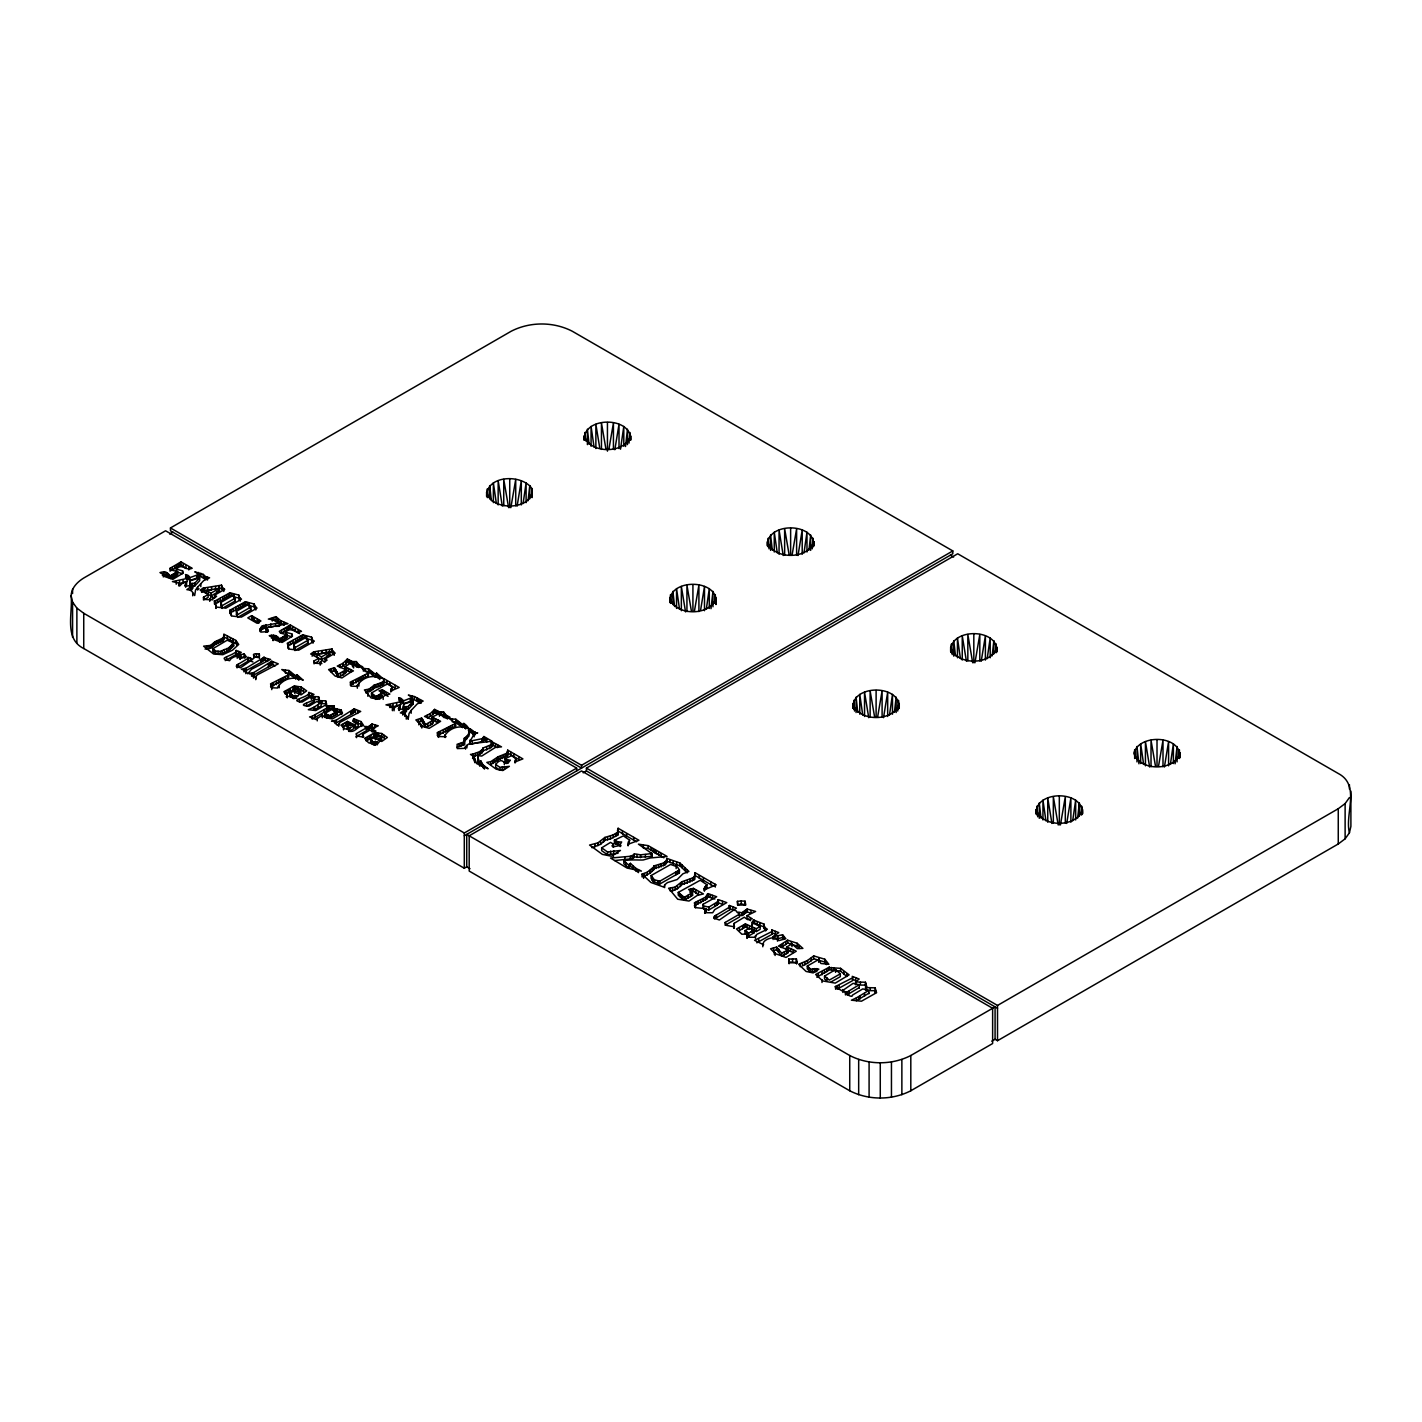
<?xml version="1.0" encoding="UTF-8"?>
<svg xmlns="http://www.w3.org/2000/svg" width="1422" height="1422" viewBox="0 0 1422 1422"><rect width="100%" height="100%" fill="white"/><g stroke="black" fill="none" stroke-linecap="round" stroke-linejoin="round"><path stroke-width="1.5" d="M584.3 435.861L584.389 440.109L584.3 435.861C589.721 454.169 625.147 454.169 630.586 435.861L630.497 440.162C632.221 416.059 582.576 416.095 584.3 440.269M715.941 604.492C720.634 578.523 668.144 577.385 669.78 602.448M767.489 541.64L767.596 545.87L767.489 541.64C772.91 559.948 808.354 559.948 813.775 541.64L813.686 545.941C815.41 521.821 765.765 521.874 767.489 546.048M899.166 708.103C900.89 684 851.263 684.035 852.969 708.209L852.969 703.801C858.39 722.109 893.834 722.109 899.255 703.801L899.255 708.209L899.255 703.801M950.678 647.401L950.785 651.632L950.678 647.401C956.099 665.709 991.543 665.709 996.964 647.401L996.875 651.703C998.599 627.582 948.954 627.635 950.678 651.809M1036.176 809.58L1036.265 813.811L1036.176 809.58C1041.597 827.888 1077.023 827.888 1082.462 809.58L1082.373 813.882C1084.097 789.761 1034.452 789.814 1036.176 813.988M1180.153 753.162L1180.064 757.464C1181.327 734.854 1139.093 733.592 1133.867 753.162C1139.289 771.471 1174.732 771.471 1180.153 753.162L1180.153 757.571M455.698 723.371L437.443 732.561L437.443 735.387L455.698 726.18L455.698 723.371L448.712 718.181L452.32 718.999L452.32 721.825L455.84 722.056L462.683 727.513L463.821 723.407C469.811 727.14 471.98 733.788 464.301 738.231L464.496 741.769L457.084 744.328L457.244 748.576L464.105 748.381L468.478 744.044L492.083 741.235L483.871 736.507L483.551 740.347L482.182 741.502L472.246 743.902L470.131 743.919L470.149 742.675M474.006 734.587L470.149 731.761L470.149 728.935C469.207 727.762 474.966 733.805 477.685 732.917L474.166 734.072L470.131 741.111L482.182 738.693L483.871 736.507M259.266 654.067C261.435 662.421 245.188 652.04 259.266 654.067L259.391 658.297M259.248 657.497L253.667 656.982M745.057 901.192L745.803 904.979L738.018 905.085L737.396 901.335L741.235 900.979L745.057 901.192L745.039 904.854L741.235 903.788L737.538 904.961L737.396 901.335M796.373 962.587L788.73 961.876L788.73 959.068L796.409 958.926L796.569 963.689L796.409 958.926M715.906 604.403L716.066 598.04C710.645 616.348 675.201 616.348 669.78 598.04L669.869 602.341L669.78 598.04M400.186 700.726L403.493 703.694L411.953 700.868L412.451 697.349L408.345 695.074L414.477 696.584L423.134 701.099L417.179 703.961L411.154 710.449L409.092 713.382L408.221 718.821L404.755 713.577L400.382 712.937L406.496 708.529L406.496 711.338L402.71 714.999L402.71 712.173M457.084 747.137L464.496 744.595L464.301 738.231M464.301 741.058L468.567 736.418L469.349 731.264M318.706 703.446L318.599 696.744L311.365 696.513L314.013 694.398L308.947 692.443L309.232 693.492C305.481 698.113 288.204 700.406 302.086 702.095L309.569 697.544C326.313 699.322 290.088 705.259 309.089 706.147L316.626 701.615L321.141 702.664L321.123 705.916L313.622 710.218L313.622 707.392L321.141 702.664M306.548 703.339L306.548 706.165L314.066 701.402M855.546 984.753L855.546 981.927L859.19 979.029L852.258 976.363L852.631 977.803L835.016 986.761L842.144 990.885L853.093 983.349L859.261 984.753L846.979 992.094L846.979 994.902L859.261 987.579M846.979 992.094C840.722 990.85 852.969 999.311 852.436 995.116L862.745 988.912L868.949 990.334L856.328 997.942L856.328 1000.75L868.949 993.16M531.472 497.362L532.095 488.812C522.318 473.65 485.826 474.824 486.68 496.58L486.591 492.279C491.265 511.653 534.032 510.551 532.095 488.812L532.095 497.629M629.022 443.095L629.786 432.412L629.786 439.025M714.662 603.124L715.284 594.592L715.284 603.39M812.211 548.856L812.975 538.174L812.975 546.99M897.709 711.036L898.473 700.353L898.473 709.169M995.56 652.485L996.182 643.935L996.182 652.751M1081.058 814.664L1081.662 806.114L1081.662 814.93M1178.749 758.246L1179.371 749.714L1179.371 758.513M695.358 905.014L695.838 907.663L706.29 908.729L704.583 912.711L712.689 912.746L714.715 909.636L726.749 902.615L718.341 899.628L718.341 903.503L717.008 905.174L708.849 909.956L703.499 908.747L703.108 904.268L716.67 896.749L707.996 893.62L707.036 898.74L694.398 905.636L695.358 907.84L694.398 902.81L705.596 897.122L707.534 893.834M224.107 635.687L223.272 637.856L214.989 641.695L210.669 645.375L203.613 646.175L213.549 653.996L222.827 654.707L232.426 650.245L238.718 644.45L235.821 640.415L223.823 634.088L223.272 640.682L214.989 644.522L210.669 648.183L205.052 649.072M223.983 639.704L223.823 636.896L235.821 643.242L236.941 645.161L236.941 642.353M528.06 500.757L529.784 485.595L529.784 498.82M625.52 446.508L627.475 429.195L627.475 444.606M711 608.687L712.973 591.356L712.973 606.785M808.958 550.118L810.664 534.956L810.664 550.385M894.438 712.28L896.162 697.135L896.162 712.546M992.147 655.88L993.871 640.718L993.871 653.942M1077.645 818.059L1079.351 802.897L1079.351 816.121M1175.087 763.81L1177.061 746.479L1177.061 761.908M190.121 580.798L189.677 586.415L194.761 586.024L199.667 580.691L199.667 577.865L190.121 580.798L190.121 583.607M413.198 701.153L408.31 706.503L405.714 706.716L405.714 709.525L408.31 709.311L413.198 703.979L413.198 701.153L403.67 704.086L403.226 709.702L403.67 706.894M504.97 758.868L507.974 760.166L507.974 762.992L504.97 761.694L504.97 758.868L511.547 755.669L516.097 758.797L515.493 761.783L522.887 758.886L507.69 750.123L507.601 755.74L498.038 759.615L490.732 764.485L490.732 761.659L498.038 756.806L507.601 752.913L507.69 750.123M614.411 840.26L618.517 842.02L618.517 844.846L614.411 843.068L614.411 840.26L623.387 835.869L629.626 840.135L628.417 844.135L638.922 840.278L618.126 828.262L618.001 834.91L610.429 838.962L604.919 840.224L600.582 844.348L591.908 847.708M266.234 628.72L266.429 632.168L266.234 628.72L268.26 627.386L287.991 623.725L280.685 620.685L276.01 616.65L268.349 619.085L272.811 619.708L279.476 623.458L279.476 626.267L275.584 626.355L275.584 623.529L279.476 623.458M266.181 631.901L266.874 630.87M523.1 503.53L526.104 482.822L526.104 502.659M620.507 449.192L623.796 426.422L623.796 446.259M706.29 609.309L709.294 588.601L709.294 608.42M803.999 552.891L806.985 532.183L806.985 552.02M889.479 715.07L892.483 694.363L892.483 714.2M987.188 658.653L990.192 637.945L990.192 657.782M1072.686 820.832L1075.672 800.124L1075.672 819.961M1170.377 764.432L1173.381 743.724L1173.381 763.543M653.658 866.993L653.818 865.962L663.487 863.012L666.331 860.737L666.865 858.373L679.912 863.012L688.941 871.473L682.933 873.783L677.21 879.507L667.451 882.6L664.661 884.84L664.11 887.204L650.903 882.475L642.033 874.103L647.259 872.201L653.658 866.993L653.658 869.802L649.943 873.268L643.153 876.805L643.153 873.979M653.658 869.802L653.818 865.962M517.11 506.143L521.305 480.707L521.305 504.934M614.819 449.743L619.014 424.289L619.014 448.534M700.655 609.789L704.494 586.468L704.494 610.713M798.009 555.504L802.204 530.068L802.204 554.296M883.506 717.683L887.683 692.23L887.683 716.475M981.216 661.266L985.393 635.83L985.393 660.075M1066.696 823.445L1070.89 798.009L1070.89 822.236M1164.405 767.027L1168.582 741.591L1168.582 765.836M510.853 507.654L515.724 479.374L515.724 505.805M608.936 449.068L613.433 422.956L613.433 449.405M694.416 611.229L698.913 585.135L698.913 611.584M792.125 554.829L796.622 528.735L796.622 555.167M877.623 717.008L882.102 690.896L882.102 717.346M974.941 662.776L979.811 634.496L979.811 660.928M1060.439 824.938L1065.309 796.658L1065.309 823.107M1158.503 766.351L1163 740.258L1163 766.707M189.677 586.415L189.944 585.046M482.716 749.074L479.801 751.58L472.957 754.122L472.957 756.948L482.005 752.825L482.911 748.061L491.39 744.577L491.425 741.52L501.522 746.87L495.318 747.474L481.738 756.042L478.148 755.704L478.023 761.996L479.854 765.871L480.778 761.019L479.854 765.871M482.716 751.9L482.911 748.061M204.875 576.194L206.119 576.763L206.119 579.572L203.204 574.364L194.796 571.786L198.831 574.417L189.961 577.581L189.961 580.407L198.422 577.581L197.907 576.017M412.451 697.349L403.493 700.868L403.493 703.694M412.38 700.531L411.456 699.304M470.007 868.7L466.736 866.833L464.301 868.238L83.738 648.521C63.67 638.549 73.037 613.078 71.1 595.64C71.562 587.766 77.392 581.953 83.738 578.025L165.574 530.779L576.657 768.111L576.657 770.937M991.809 1041.171L995.08 1039.304L997.515 1040.708L1338.262 843.975L1345.123 838.82L1349.425 832.812C1344.608 813.633 1360.801 785.246 1338.244 773.479L957.699 553.762L586.433 768.111L586.433 770.937L997.515 1008.269M1349.425 832.812L1350.9 826.36L1350.9 791.094M255.729 676.854C254.627 680.107 252.565 672.179 249.063 673.655L253.898 672.517L271.744 661.23L278.25 663.843L257.329 674.881L255.729 676.854L255.729 679.68M752.416 921.492L752.096 925.455L753.678 920.034L764.129 924.193L764.218 928.459L765.729 930.912L764.218 925.651M206.119 576.763L209.585 577.812L203.63 580.674L197.605 587.162L195.543 590.094L194.69 595.534L191.206 590.29L186.851 589.65L192.965 585.242L192.965 588.05L190.548 590.663L190.548 587.855M371.48 692.976L375.888 696.567L375.888 699.393L371.48 695.785L371.48 692.976L384.793 685.28L387.548 684.089L391.512 686.399L392.383 687.377L390.695 691.003L399.173 687.466L383.691 678.525L383.62 681.334L381.825 682.453L374.057 685.208L369.151 689.101L364.405 689.937L371.089 697.935L379.336 699.269L385.344 695.198L389.859 694.078L382.589 690.008L379.034 690.808L388.099 696.389M704.352 888.323L706.876 884.733L700.246 880.254L678.258 892.412L678.258 895.238L684.302 900.162L692.55 895.398L692.55 892.572L688.586 889.443L693.474 888.359L703.428 893.94L697.224 895.451L689.012 901.05L677.707 899.219L668.571 888.252L675.059 887.097L681.778 881.782L692.425 878.014L694.878 876.467L694.985 872.646L716.173 884.875L704.548 889.71L704.352 888.323L704.352 891.132L704.708 887.115M614.588 860.559L632.026 858.728L633.999 857.555L634.283 853.822L640.558 854.835L651.863 853.556L651.863 856.382L636.949 857.359L634.283 856.648L634.283 853.822M633.999 857.555L634.283 856.648M718.11 904.25L717.843 899.93M507.192 754.424L507.192 751.598M617.45 833.114L618.126 828.262M694.985 872.646L693.936 879.916L681.778 884.608L677.441 888.732L672.606 890.812L670.384 891.256L670.384 888.43M189.961 577.581L185.464 574.541L187.153 578.452L172.418 581.58L178.692 583.038L179.67 586.024L182.016 583.553L186.584 581.847L185.073 586.291L192.965 585.242M398.995 700.637L398.995 697.829L400.702 701.739L385.966 704.868L392.241 706.325L393.201 709.311L395.547 706.841L400.133 705.134L398.604 709.578L406.496 708.529M400.133 705.134L399.244 710.556L399.244 707.729M260.759 627.298L260.208 631.67L260.208 628.844L262.181 626.018L275.584 623.529M209.727 601.364L210.776 597.382L211.914 596.725L213.851 598.289L216.606 596.333L214.598 595.178L214.598 598.004M325.087 661.781L325.087 658.973L327.096 660.128L324.323 662.083L322.385 660.519L321.265 661.177L320.217 662.332L321.852 663.612L314.973 663.221L313.96 660.981L318.635 658.35L318.635 661.159L313.96 663.79L313.96 660.981M714.484 916.195L713.72 917.99L719.372 919.998L736.418 908.143L729.486 905.494L729.877 909.742L714.484 919.003L714.484 916.195L729.877 906.916L729.059 905.743M765.729 928.104L767.382 929.241L756.895 934.307L755.153 937.258L747.048 937.24L747.741 933.916L741.857 934.236L736.472 928.975L745.377 923.873L756.308 928.708L760.148 926.504L760.148 929.313L756.308 931.534L751.936 930.166L751.936 927.34M350.63 669.442L350.63 672.25L341.92 677.956L335.148 676.054L328.589 669.584L334.419 667.682L334.419 670.509L338.294 676.996L343.253 674.792L346.026 672.499L346.026 669.691L337.281 666.065L343.075 663.239L347.341 659.008L352.496 661.568L356.335 661.568L358.682 664.732L362.717 666.847L356.886 667.274L352.194 663.043L349.741 663.718L344.746 666.865L344.746 669.673L350.63 672.25L353.403 670.9L344.746 666.865M340.142 664.785L340.142 667.611L345.884 664.092L347.341 659.008M431.986 717.221L440.642 721.274L429.16 728.331L422.405 726.429L415.846 719.959L421.659 718.057L421.659 720.883L425.534 727.371L430.493 725.167L433.266 722.874L433.266 720.047L424.52 716.439L430.315 713.613L434.599 709.382L439.736 711.942L443.593 711.942L445.921 715.088L449.956 717.203L444.126 717.648L439.434 713.417L431.986 717.221L431.986 720.047L433.319 718.928M427.382 715.159L427.382 717.968L433.123 714.466L434.599 709.382M373.506 730.801L372.013 731.672L372.013 728.846L375.995 731.157L372.351 731.761L370.004 730.019L362.646 734.463L362.877 737.04L357.135 736.045L356.033 733.841L366.556 727.762L366.556 730.588L356.033 736.649L356.567 737.645L356.567 734.836M734.214 923.322L734.036 928.37L734.214 923.322L744.293 917.208L747.51 919.607L752.345 918.861L747.048 915.626L755.597 911.449L747.083 909.031L742 912.711L736.774 912.017L739.564 914.133L739.564 916.941L725.149 925.26L725.149 922.451L739.564 914.133M733.699 927.286L734.214 926.131M333.583 708.263L341.333 710.129L341.6 714.502L341.333 712.955L333.583 711.089L334.099 705.863L328.18 705.845L327.824 710.022L312.165 719.141L312.165 716.315L326.562 708.174L327.878 706.023M349.154 728.722L348.639 731.139C355.518 733.005 356.602 726.411 363.499 725.309L361.117 721.612L353.705 718.732L352.692 721.15L358.202 723.3L358.202 726.127L355.411 727.744L353.936 727.371L353.936 724.545L347.43 721.381L340.925 725.113L344.853 728.953L349.154 728.722L349.154 731.548M365.738 692.887L373.044 689.474L374.057 685.208M618.517 842.02L621.681 841.948L619.601 845.628L612.9 846.854L613.504 844.241L610.536 842.393L601.666 847.832L607.55 851.991L620.454 850.445L611.389 856.222L602.395 854.391L589.579 845.059L597.951 842.855L604.919 837.416L613.166 834.927L618.001 832.083L617.45 830.288M357.349 688.212L357.349 685.386C363.694 676.179 373.471 674.686 382.909 678.561L376.563 673.05L375.444 677.139L368.582 671.682L365.063 671.451L365.063 668.624L361.401 667.878L368.44 672.997L368.44 675.823L350.203 685.013M470.149 728.935C460.728 725.06 450.934 726.553 444.588 735.761L444.659 736.72L438.207 736.489L437.443 732.561M338.703 723.442C337.298 729.166 335.539 719.834 331.504 721.238L336.339 720.119L354.185 708.831L360.69 711.444L339.769 722.483L338.703 726.251M651.863 853.556L638.425 844.153L648.219 845.646L667.042 856.417L650.174 857.981L643.242 859.972C640.184 860.274 628.88 859.19 623.849 860.968L623.849 863.776L628.808 867.935L628.808 865.127L630.373 863.332L635.936 868.38L641.411 871.099L626.995 868.024L610.536 858.053L630.248 856.293L633.999 854.729M628.808 867.935L630.373 866.158L630.373 863.332M653.818 868.771L665.087 864.754L666.989 862.354L666.865 858.373M236.941 665.016L236.248 666.243L240.514 667.789L252.956 659.133L247.89 657.195L248.175 661.07L236.941 667.825L236.941 665.016L248.175 658.244M295.794 675.965L296.931 674.686L303.259 680.214C293.839 676.339 284.062 677.832 277.717 687.039L277.77 687.999L271.335 687.768L270.571 683.84L288.808 674.65L281.769 669.531L288.95 670.509L295.794 675.965L295.794 678.792L288.95 673.335L285.431 673.104L285.431 670.277M295.794 678.792L296.931 674.686M375.444 677.139L376.563 673.05M462.683 727.513L463.821 723.407M263.568 657.586L270.589 659.417L251.498 669.3L247.73 673.761L245.81 670.846L241.402 669.229L246.237 668.091L263.568 657.586L263.568 660.412L260.741 662.528L243.891 671.842L243.891 669.033M263.568 660.412L264.083 656.804M251.552 673.459L251.552 676.268L269.665 666.207L271.744 664.056L271.744 661.23M335.183 720.67L335.183 723.496L352.087 713.808L354.185 711.658L354.185 708.831M482.911 750.887L491.39 747.403L492.048 743.635M586.433 768.111L997.515 1005.443L1338.262 808.727L1345.123 803.572L1349.425 797.546M208.661 593.045L206.403 593.258L206.403 590.45L219.486 588.246L219.486 591.054L211.043 595.942L200.2 590.201L203.257 588.068L221.565 585.153L222.685 590.432L221.832 586.415M201.622 589.543L201.622 592.37L203.257 590.894L203.257 588.068M316.875 657.053L316.875 654.227L329.975 652.023L329.975 654.849L321.514 659.719L310.671 653.978L313.729 651.863L332.037 648.93L332.304 653.018L334.259 655.24L334.259 652.431L332.304 650.21M312.093 656.146L313.729 654.689L313.729 651.863M392.383 687.377L392.383 690.185L390.801 691.927L390.801 689.101M704.708 889.941L706.876 887.559L706.876 884.733M516.097 758.797L515.066 762.974L515.066 760.166M621.005 845.61L620.259 846.57L620.259 843.744M366.556 727.762L364.21 726.411L368.334 726.731L372.049 724.029L378.27 725.807L372.013 728.846M366.325 726.571L366.325 729.397L368.334 729.557L372.049 726.855L372.049 724.029M739.262 912.497L739.262 915.324L742 915.537L747.083 911.84L747.083 909.031M338.294 676.996L338.294 674.17L346.026 669.691M425.534 727.371L425.534 724.545L433.266 720.047M752.416 924.318L753.678 920.034M212.98 648.628L215.789 651.169L220.303 651.436L228.604 647.988L233.723 643.064L227.165 640.22L212.98 648.628L212.98 651.454L215.789 653.996L220.303 654.244L228.604 650.796L233.723 645.89L233.723 643.064M194.761 586.024L194.761 583.216L199.667 577.865M828.564 967.564L840.58 968.329L849.112 974.852L835.265 983.117L822.769 980.949L815.641 974.497L828.564 967.564L828.564 970.391L816.797 977.198M828.564 970.391L829.31 966.782M446.153 736.489L445.139 737.52L445.139 734.694M341.6 711.693L342.506 713.026L332.321 718.963L324.714 717.346L322.279 714.964L316.075 719.532L309.569 716.919L312.165 716.315M343.111 724.242L343.111 727.069L347.43 724.207L347.43 721.381M739.476 927.784L739.476 930.61L745.377 926.7L745.377 923.873M198.991 588.69L197.605 589.988L197.605 587.162M793.156 949.665L796.284 951.211L786.028 957.415L775.399 953.7L770.564 948.794L776.572 947.07L776.572 949.896L781.691 955.975L784.304 954.873L788.108 952.758L788.108 949.932L778.421 946.092L787.646 940.191L797.173 943.266L802.879 948.385L797.298 948.634L791.983 943.906L786.526 947.088L786.526 949.914L793.156 952.491L793.156 949.665L786.526 947.088M781.193 944.706L781.193 947.532L787.646 942.999L787.646 940.191M291.403 694.38L293.252 695.767L298.353 695.802L294.763 698.238L287.884 696.193L283.867 691.75L294.336 685.973L301.055 686.95L306.69 690.879L301.037 694.896L293.145 691.394L289.892 692.976L289.892 695.785L291.403 697.207L291.403 694.38L289.892 692.976M285.289 691.376L285.289 694.203L290.284 691.839L294.336 688.781L294.336 685.973M373.079 741.733L379.034 742.373L375.444 744.808L368.565 742.764L364.547 738.338L375.017 732.543L381.754 733.521L387.371 737.467L381.718 741.484L373.826 737.965L370.573 739.547L370.573 742.373L373.079 744.559L373.079 741.733L370.573 739.547M365.969 737.965L365.969 740.791L370.964 738.427L375.017 735.37L375.017 732.543M260.759 630.106L266.038 627.457L274.002 626.462M300.913 690.363L300.913 693.172L298.798 694.789L298.798 691.981L300.913 690.363L298.122 688.195L294.674 690.541L294.674 693.367M381.611 736.934L381.611 739.76L379.478 741.377L379.478 738.551L381.611 736.934L378.803 734.765L375.355 737.129L375.355 739.938M816.743 968.666L818.841 969.146L813.188 972.915L806.096 971.457L798.613 964.276L807.447 960.525L813.722 955.904L824.813 959.228L828.866 964.294L820.885 963.494L818.681 959.495L807.287 966.071L807.287 968.88L810.86 972.15L816.743 971.493L816.743 968.666L810.86 969.324L807.287 966.071M802.435 963.049L802.435 965.876L807.447 963.334L813.722 958.73L813.722 955.904M331.219 669.264L331.219 672.073L334.419 670.509M344.746 669.673L346.079 668.553M418.477 719.621L418.477 722.447L421.659 720.883M181.038 561.868L181.038 564.676L170.036 571.129L170.036 568.302L181.038 561.868L192.183 568.267C185.909 571.431 181.838 562.597 176.488 569.191L176.488 572.017L182.549 573.617L182.549 570.791L176.488 569.191M285.68 638.176L286.889 637.483L286.889 634.656L280.472 633.145L279.299 631.386L290.301 624.933L301.464 631.35C295.172 634.514 291.119 625.68 285.751 632.275L285.68 638.176C280.063 645.073 277.823 637.767 271.442 638.105L271.442 635.296C275.281 634.585 280.614 637.358 279.37 641.926M281.609 630.497L281.609 633.323L290.301 627.76L290.301 624.933M703.108 904.268L703.499 905.921L708.849 907.129L718.11 901.424M363.748 736.436L362.646 737.289L362.646 734.463M844.508 991.134L842.837 992.396L842.837 989.57M270.571 686.666L288.435 677.743L288.808 674.65M357.349 685.386L357.42 686.364L350.967 686.133L350.203 682.187L368.44 672.997M831.106 981.909L840.313 976.683L840.313 973.857L835.585 969.555L824.547 976.114L824.547 978.94L827.017 980.86L827.017 978.034L824.547 976.114M786.526 949.914L787.806 949.043M374.057 688.035L383.62 684.142L383.691 678.525M781.691 955.975L781.691 953.149L788.108 949.932M495.674 764.414L499.975 767.453L499.975 770.262L495.674 767.24L495.674 764.414C504.188 753.927 504.028 769.942 510.302 760.112L507.974 760.166M375.888 696.567L381.914 693.083L380.865 693.278L380.865 690.452M376.937 696.051L376.937 698.86L381.914 695.909L381.86 690.221M678.258 892.412L684.302 897.335L692.55 892.572M324.785 713.506L329.797 715.586L337.032 711.48L337.032 714.288L329.797 718.412L324.785 716.332L324.785 713.506L331.433 709.685L337.032 711.48M651.134 875.543L654.422 879.827L659.808 881.196L679.414 869.997L677.387 866.869L670.615 864.434L651.134 875.543L651.134 878.369L653.196 881.533L659.808 884.004L679.414 872.824L679.414 869.997M170.089 576.017L177.626 571.573L177.626 574.399C165.752 585.029 173.502 568.462 159.975 572.586L163.299 574.097L164.063 576.354L172.862 579.358L183.189 573.066L182.549 570.791M279.37 639.1L286.889 634.656M214.455 604.066L214.455 601.239L229.955 592.778L238.825 595.107L240.3 601.044L239.056 596.387M215.824 600.724L215.824 603.55L229.955 595.605L231.715 596.387L231.715 593.578M229.955 610.18L230.56 614.108L229.955 610.18L245.455 601.719L254.325 604.066L255.018 609.131L254.556 605.328M229.955 613.006L245.455 604.546L254.325 606.892L254.556 608.154M313.107 640.255L314.333 641.162L298.691 650.192L288.986 649.072L287.262 643.277L302.762 634.816L311.614 637.145L313.107 643.082L311.862 638.407M288.63 642.762L288.63 645.57L302.762 637.625L311.614 639.971L311.862 641.233M170.462 527.953L581.545 765.285L581.545 768.111L170.462 530.779L170.462 527.953L511.191 331.237C529.962 321.568 553.496 321.568 572.266 331.237L952.811 550.936L952.811 553.762L464.301 835.798M169.645 534.068L172.897 532.183M206.403 590.45L211.043 593.116L219.486 588.246M214.598 595.178L224.729 589.33L222.685 587.624M251.676 615.637L247.784 617.895L257.026 623.245L260.937 620.987L251.676 615.637L251.676 618.463L258.928 623.156L258.928 620.33M225.209 660.608L236.496 654.316L236.212 650.458L241.278 652.396L237.154 655.364L237.154 658.19L240.94 656.004M237.154 655.364L244.069 653.978L246.45 656.893L241.225 658.244C239.589 653.693 230.613 657.462 229.6 660.697C216.642 657.924 230.062 657.088 236.496 651.489L235.91 650.636M235.91 653.445L238.736 654.298L238.736 651.472M316.875 654.227L321.514 656.911L329.975 652.023M325.087 658.973L335.201 653.125L334.259 652.431M299.367 699.197L299.367 702.006L309.232 696.318L308.947 695.269L314.013 697.207M327.878 708.831L334.099 708.671L334.134 709.898L334.099 705.863M349.776 728.206L353.758 725.895L353.758 728.722L349.776 731.015L349.776 728.206L347.164 726.304L350.079 724.687L353.758 725.895M353.936 724.545L358.202 723.3M71.1 595.64L72.575 602.093L76.877 608.101L83.738 613.273L464.301 832.99L576.657 768.111M581.545 765.285L952.811 550.936M583.18 772.821L586.433 770.937M717.843 902.739L722.536 904.25L722.536 901.441M729.059 908.551L736.418 910.969M748.594 936.032L748.594 933.205L754.051 930.059L754.051 932.868L748.594 936.032L745.039 933.436L745.039 930.61L749.021 928.406L754.051 930.059M773.124 939.498L773.124 936.671L778.776 932.601L771.844 929.935L772.235 934.201L756.788 942.804M773.124 936.671L782.615 934.769L785.868 938.751L778.705 940.617C777.265 934.218 760.806 939.818 763.543 944.741L754.602 940.333L772.235 931.374M775.31 931.339L775.31 934.165L771.844 932.761L772.235 934.201M837.149 986.406L837.149 989.232L852.631 980.611L852.631 977.803M466.736 866.833L466.736 834.394L849.734 1055.515C868.504 1065.185 892.038 1065.185 910.809 1055.515L995.08 1006.865L995.08 1039.304M910.809 1090.763L992.627 1043.535L992.627 1008.269L581.545 770.937L469.189 835.798L469.189 871.064L849.734 1090.763C868.504 1100.432 892.038 1100.432 910.809 1090.763L910.809 1055.515M222.188 608.456L222.188 605.63L235.288 598.129L233.564 595.178L220.89 602.43L221.85 607.585L220.89 602.43M224.054 607.39L235.288 600.955L235.288 598.129M250.787 607.087L237.687 614.588L236.372 611.389L249.046 604.137L250.787 607.087L250.787 609.914L237.687 617.397M294.976 650.476L294.976 647.668L308.076 640.167L306.352 637.216L293.679 644.468L294.976 650.476L308.076 642.993L308.076 640.167M840.313 973.857L829.275 980.131L827.017 978.034M203.488 597.187L208.145 594.556L208.145 597.382L203.488 600.013L203.488 597.187L204.501 599.444L211.38 599.817L209.727 598.538M287.226 634.301L285.751 635.101L291.812 636.701L291.812 633.874L285.751 632.275M313.622 707.392L308.325 709.667L315.684 710.573L326.722 704.37L325.674 700.833L318.706 700.637L318.599 696.744M707.534 896.66L714.839 899.06M289.892 695.785L291.421 695.074M370.573 742.373L372.102 741.662M276.01 616.65L276.01 619.477L274.002 620.401L274.002 617.575M856.328 997.942L851.405 1000.199L861.465 1001.195L876.574 992.698L875.152 987.846L865.607 987.561L866.887 987.099L865.465 982.247L855.546 981.927M319.15 699.357L319.15 702.184L318.67 697.722M179.528 580.745L179.528 583.571L187.153 581.278L187.153 578.452M389.77 704.69L389.77 707.516L393.076 706.858L400.702 704.565L400.702 701.739M296.754 698.22L293.252 698.593L293.252 695.767M376.137 741.875L376.137 744.701L373.933 745.164L373.933 742.355M184.664 585.26L186.584 584.673L186.584 581.847M409.394 705.152L413.198 703.979M398.213 708.547L400.133 707.96M499.975 767.453L509.396 766.316L502.766 770.546L496.207 769.195L486.839 762.388L490.732 761.659M601.666 847.832L601.666 850.658L607.55 854.818L618.108 853.218M689.706 892.074L693.474 891.185L698.433 894.758L698.433 891.95M215.54 586.539L215.54 589.348L219.077 588.672L221.565 587.979L221.565 585.153M313.729 654.689L332.037 651.756L332.037 648.93M244.904 655.258L244.904 658.084L244.069 656.804L240.567 657.622L240.567 654.795M774.688 939.231L782.615 937.596L783.753 939.355L783.753 936.529M216.464 591.694L219.486 591.054M326.953 655.489L329.975 654.849M776.572 949.896L773.515 950.483L773.515 947.656M271.442 635.296L269.238 635.67L272.562 637.18L273.344 639.438L282.125 642.442L292.452 636.149L291.812 633.874M203.257 590.894L211.558 589.988L211.558 587.162M472.957 754.122L470.486 754.407L473.917 756.664L476.69 763.614L488.119 768.769L483.053 764.876L480.778 761.019M189.677 583.607L194.761 583.216M347.341 661.834L352.496 664.376L356.335 664.376L358.682 667.54L358.682 664.732M434.599 712.209L439.736 714.751L443.593 714.751L447.468 718.981L447.468 716.173M403.226 706.894L405.714 706.716M162.179 575.021L165.876 575.27L169.751 578.061L169.751 575.235M318.599 699.571L314.92 699.588L314.92 696.762M865.554 983.58L865.607 990.387L866.887 989.925L865.465 985.073L860.417 985.091L860.417 982.264M294.336 688.781L301.055 689.759L303.544 691.643L303.544 688.817M375.017 735.37L381.754 736.347L384.224 738.214L384.224 735.405M829.31 969.608L840.58 971.155L846.819 976.487L846.819 973.679M365.063 668.624L368.582 668.855L375.444 674.312M452.32 718.999L455.84 719.23L462.683 724.687M189.961 580.407L185.464 577.35L186.264 578.043L186.264 575.217M398.995 697.829L403.493 700.868M663.861 857.786L648.219 848.472L643.402 848.099L643.402 845.272M266.181 629.075L268.118 629.608L268.403 631.546L261.026 632.079L260.208 628.844M239.056 599.195L238.825 597.933L233.67 597.009L233.67 594.183M177.626 571.573L171.191 570.062L170.036 568.302M175.493 573.884L177.626 574.399M284.755 636.967L286.889 637.483M813.722 958.73L824.813 962.036L826.36 964.596L826.36 961.77M666.989 862.354L666.865 861.199L679.912 865.82L687.253 872.841L687.253 870.015M787.646 942.999L797.173 946.092L799.2 948.438L799.2 945.612M353.705 718.732L353.705 721.541L361.117 724.438L361.544 726.429L361.544 723.602M753.678 922.86L764.129 927.02L764.218 928.459M760.148 926.504L752.096 922.647M751.172 932.032L754.051 932.868M198.44 575.27L204.875 579.021M411.971 698.558L421.054 703.357L421.054 700.548M294.674 690.541L298.798 691.981M375.355 737.129L379.478 738.551M247.89 660.021L252.956 661.959M372.049 726.855L374.893 727.922L374.893 725.096M747.083 911.84L750.994 913.297L750.994 910.471M290.301 627.76L299.633 633.661M852.258 979.189L855.724 980.576L855.724 977.767M264.083 659.63L267.496 661.461L267.496 658.653M271.744 664.056L275.157 665.887M437.869 719.816L437.869 722.625L433.763 720.67L433.763 717.861M335.681 713.684L337.032 714.288M651.098 853.164L651.863 856.382M344.16 671.628L346.026 672.499M276.01 619.477L284.187 625.236L284.187 622.409M618.126 831.088L636.576 841.753M694.985 875.454L713.773 886.333M492.048 746.461L491.425 744.328L495.531 746.692L495.531 743.884M745.377 926.7L749.447 929.064L749.447 926.255M347.43 724.207L350.399 725.949L350.399 723.123M507.601 755.74L507.601 752.913L519.03 759.65L519.03 756.842M383.62 684.142L383.691 681.351L395.209 688.159L395.209 685.351M611.887 845.823L613.504 847.05L613.504 844.241M233.723 645.89L232.533 645.25L232.533 642.424M630.373 866.158L638.46 872.575L638.46 869.749M950.376 555.167L953.629 557.051M750.585 920.603L747.048 918.452L747.048 915.626M745.039 930.61L748.594 933.205M181.038 564.676L185.962 568.462L185.962 565.654M380.172 738.782L381.611 739.76M623.849 860.968L628.808 865.127M483.871 739.316L486.128 741.413L486.128 738.587M472.495 758.193L473.348 758.797L473.348 755.989M692.55 895.398L691.803 892.038M381.914 695.909L380.296 694.505M255.018 606.305L257.026 608.083L241.385 617.112L231.679 615.993L230.56 611.282M240.3 598.235L241.527 599.142L225.885 608.172L216.18 607.034L214.455 601.239M354.185 711.658L355.322 712.529L355.322 709.702M776.572 947.07L781.691 953.149M480.778 763.827L484.458 769.053L484.458 766.245M421.659 718.057L425.534 724.545M334.419 667.682L338.294 674.17M705.685 886.244L706.876 887.559M463.821 726.233L465.687 728.935L465.687 726.127M391.512 689.226L392.383 690.185M376.563 675.859L378.448 678.561L378.448 675.752M296.931 677.512L298.816 680.214L298.816 677.405M286.231 696.549L287.28 697.811L287.28 695.003M516.097 761.623L515.493 757.997M307.152 641.695L308.076 642.993M250.787 609.914L249.863 605.79M233.564 598.004L235.288 600.955M477.756 757.091L479.854 763.045M437.443 735.387L438.563 737.378L438.563 734.57M725.149 922.451L726.66 925.455L734.534 926.824L733.699 924.46M678.827 871.686L679.414 872.824M293.679 644.468L294.976 647.668M236.372 614.197L237.35 616.526L237.35 613.7M473.917 759.472L474.93 762.743L474.93 759.917M322.136 700.85L322.136 703.659L325.674 703.641L326.225 706.272L326.225 703.446M287.866 647.188L288.399 648.752L288.399 645.943M796.569 960.863L797.138 962.712L789.352 962.818L788.73 959.068M788.73 961.876L789.121 963.761L789.121 960.934M332.037 651.756L332.304 653.018M221.565 587.979L221.832 589.241M870.3 987.863L870.3 990.672L875.152 990.654L875.472 993.125L875.472 990.316M1155.517 766.351L1151.02 740.258L1151.02 766.707M1058.181 824.938L1053.329 796.658L1053.329 823.107M972.701 662.776L967.831 634.496L967.831 660.928M874.619 717.008L870.122 690.896L870.122 717.346M789.139 554.829L784.642 528.735L784.642 555.167M691.43 611.229L686.933 585.135L686.933 611.584M605.932 449.068L601.453 422.956L601.453 449.405M508.614 507.654L503.743 479.374L503.743 505.805M1149.634 767.027L1145.439 741.591L1145.439 765.836M1051.925 823.445L1047.747 798.009L1047.747 822.236M966.427 661.266L962.25 635.83L962.25 660.075M868.735 717.683L864.54 692.23L864.54 716.475M783.238 555.504L779.06 530.068L779.06 554.296M685.546 611.904L681.351 586.468L681.351 610.713M599.693 447.61L595.871 424.289L595.871 448.534M502.339 506.143L498.162 480.707L498.162 504.934M400.702 704.565L400.186 697.9M1143.643 764.432L1140.657 743.724L1140.657 763.543M1045.934 820.832L1042.948 800.124L1042.948 819.961M960.454 658.653L957.45 637.945L957.45 657.782M862.745 715.07L859.759 694.363L859.759 714.182M777.265 552.891L774.261 532.183L774.261 552.02M679.556 609.309L676.552 588.601L676.552 608.42M594.058 447.13L591.072 426.422L591.072 446.259M496.367 503.53L493.363 482.822L493.363 502.659M478.023 761.996L478.148 755.704M1138.933 763.81L1136.978 746.479L1136.978 761.908M1040.993 818.059L1039.269 802.897L1039.269 818.325M955.495 655.88L953.771 640.718L953.771 656.146M857.786 712.28L856.08 697.135L856.08 712.546M772.306 550.118L770.582 534.956L770.582 550.385M674.597 606.519L672.89 591.356L672.89 604.581M589.117 444.357L587.393 429.195L587.393 444.606M491.408 500.757L489.683 485.595L489.683 498.82M1135.271 758.246L1134.667 749.714L1134.667 758.513M1037.722 816.797L1036.958 806.114L1036.958 814.93M952.242 654.618L951.46 643.935L951.46 652.751M854.533 711.036L853.769 700.353L853.769 709.169M769.035 548.856L768.271 538.174L768.271 546.99M671.184 603.124L670.562 594.592L670.562 603.39M585.704 440.944L585.082 432.412L585.082 439.025M487.995 497.362L487.373 488.812L487.373 497.629M178.692 585.864L178.692 583.038M852.969 703.801L853.058 708.103M1349.425 784.642L1349.425 789.05M1345.123 803.572L1345.123 838.82M1338.262 808.727L1338.262 843.975M1157.01 739.796L1157.01 766.245M1082.462 809.58L1082.462 813.988M1059.319 796.213L1059.319 824.849M997.515 1005.443L997.515 1040.708M996.964 647.401L996.964 651.809M973.821 634.034L973.821 662.688M901.868 1059.479L901.868 1094.727M891.452 1061.967L891.452 1097.215M880.271 1062.821L880.271 1098.068M876.112 690.452L876.112 716.884M875.152 987.846L875.241 991.987M869.091 1061.967L869.091 1097.215M868.949 990.334L868.913 993.765M866.211 985.837L866.211 988.663M865.465 982.247L865.465 985.073M864.505 993.516L864.505 996.324M860.114 996.075L860.114 998.884M859.261 984.753L859.226 988.183M858.639 996.822L858.639 999.648M858.675 1059.479L858.675 1094.727M849.734 1055.515L849.734 1090.763M848.952 991.276L848.952 994.102M845.432 992.112L845.432 994.938M843.833 971.599L843.833 974.408M840.58 968.329L840.58 971.155M839.122 985.606L839.122 988.414M835.585 969.555L835.585 972.381M835.585 986.424L835.585 989.25M834.092 967.92L834.092 970.728M831.39 967.422L831.39 970.248M826.804 968.915L826.804 971.741M824.813 959.228L824.813 962.036M824.493 970.515L824.493 973.323M822.094 971.973L822.094 974.799M822.005 979.687L822.005 982.495M819.09 957.788L819.09 960.597M818.681 959.495L818.681 962.303M818.272 973.892L818.272 976.718M814.664 968.542L814.664 971.368M813.775 541.64L813.775 546.048M812.655 968.773L812.655 971.599M811.162 958.126L811.162 960.952M810.86 969.324L810.86 972.15M808.834 967.707L808.834 970.533M807.447 960.525L807.447 963.334M804.888 961.912L804.888 964.72M800.266 963.885L800.266 966.711M797.173 943.266L797.173 946.092M792.569 958.695L792.569 961.521M791.983 943.906L791.983 946.714M791.325 941.719L791.325 944.546M790.632 528.273L790.632 554.722M790.65 948.545L790.65 951.354M788.89 959.868L788.89 962.694M788.517 947.71L788.517 950.536M787.575 950.287L787.575 953.113M786.562 950.874L786.562 953.7M785.762 941.915L785.762 944.741M784.304 952.047L784.304 954.873M782.882 943.781L782.882 946.608M782.615 934.769L782.615 937.596M778.705 949.061L778.705 951.887M777.816 935.889L777.816 938.716M777.461 938.324L777.461 941.151M775.114 952.669L775.114 955.495M774.297 951.602L774.297 954.429M771.844 929.935L771.844 932.761M764.716 926.913L764.716 929.739M764.129 924.193L764.129 927.02M762.796 943.977L762.796 946.785M759.828 923.056L759.828 925.864M758.708 939.178L758.708 942.004M757.251 921.989L757.251 924.815M756.308 928.708L756.308 931.534M755.438 935.48L755.438 938.289M754.531 920.567L754.531 923.393M754.3 928.193L754.3 931.019M753.98 920.23L753.98 923.056M747.741 933.916L747.012 938.378L747.012 935.552M747.119 925.029L747.119 927.837M746.55 909.636L746.55 912.462M746.674 931.694L746.674 934.521M745.43 910.507L745.43 913.333M744.168 911.395L744.168 914.222M744.275 924.958L744.275 927.784M743.244 912L743.244 914.826M742.639 926.042L742.639 928.868M742 912.711L742 915.537M741.235 900.979L741.235 903.788M732.952 906.88L732.952 909.707M729.877 906.916L729.877 909.742M729.486 905.494L729.486 908.303M718.341 899.628L718.341 903.503M717.008 902.348L717.008 905.174M716.404 914.702L716.404 917.528M715.284 884.271L715.284 887.097M714.893 903.645L714.893 906.454M712.493 895.451L712.493 898.277M710.751 881.96L710.751 884.786M710.076 894.527L710.076 897.335M708.849 907.129L708.849 909.956M707.996 893.62L707.996 896.447M707.641 894.865L707.641 897.691M707.036 895.913L707.036 898.74M706.29 908.729L706.29 911.555L704.761 913.315L704.761 910.489M705.561 885.942L705.561 888.768M705.596 897.122L705.596 899.948M703.499 905.921L703.499 908.747M703.428 878.049L703.428 880.876M703.268 898.58L703.268 901.406M700.637 900.037L700.637 902.863M699.322 875.579L699.322 878.387M697.971 901.37L697.971 904.196M695.891 890.296L695.891 893.123M695.731 902.366L695.731 905.192M694.949 903.948L694.949 906.774M694.878 876.467L694.878 879.294M693.936 877.09L693.936 879.916M693.474 888.359L693.474 891.185M692.923 584.673L692.923 611.122M692.425 878.014L692.425 880.822M692.461 888.661L692.461 891.47M691.11 888.963L691.11 891.79M690.63 893.78L690.63 896.607M690.025 879.311L690.025 882.12M688.124 895.256L688.124 898.082M687.288 880.52L687.288 883.346M685.724 896.624L685.724 899.433M684.924 867.687L684.924 870.495M684.444 881.427L684.444 884.253M684.302 897.335L684.302 900.162M682.329 865.127L682.329 867.953M682.098 895.86L682.098 898.686M681.778 881.782L681.778 884.608M681.351 882.707L681.351 885.533M680.747 894.811L680.747 897.638M680.409 883.773L680.409 886.581M679.912 863.012L679.912 865.82M679.663 893.78L679.663 896.607M677.654 871.117L677.654 873.926M677.441 885.906L677.441 888.732M676.73 862.159L676.73 864.985M676.161 865.749L676.161 868.575M675.734 872.219L675.734 875.045M675.059 887.097L675.059 889.923M673.21 861.021L673.21 863.829M672.606 888.003L672.606 890.812M669.798 859.706L669.798 862.532M666.331 860.737L666.331 863.563M665.087 861.928L665.087 864.754M664.661 884.84L664.661 887.648M663.487 863.012L663.487 865.82M661.194 864.132L661.194 866.958M661.106 853.644L661.106 856.453M659.808 881.196L659.808 884.004M658.617 852.382L658.617 855.209M658.635 865.056L658.635 867.864M658.084 880.698L658.084 883.524M656.289 851.103L656.289 853.929M656.093 865.696L656.093 868.504M654.653 850.16L654.653 852.987M654.422 879.827L654.422 882.635M653.196 878.707L653.196 881.533M653.053 849.165L653.053 851.991M652.342 877.694L652.342 880.52M652.218 868.593L652.218 871.419M651.72 876.699L651.72 879.507M651.454 853.378L651.454 856.186M651.027 847.761L651.027 850.569M649.943 870.46L649.943 873.268M648.219 845.646L648.219 848.472M647.259 872.201L647.259 875.01M645.41 854.551L645.41 857.377M644.433 873.588L644.433 876.396M643.597 875.561L643.597 878.387M642.033 874.103L642.033 876.912M640.558 854.835L640.558 857.662M636.949 854.551L636.949 857.359M635.936 868.38L635.936 871.206M633.661 837.451L633.661 840.278M633.234 855.422L633.234 858.23M633.252 866.318L633.252 869.144M632.026 855.902L632.026 858.728M630.586 435.861L630.586 440.269M630.248 856.293L630.248 859.101M629.626 840.135L628.08 845.823L628.204 842.002M629.377 864.078L629.377 866.905M626.569 833.683L626.569 836.492M625.804 863.03L625.804 865.856M624.756 856.915L624.756 859.741M622.463 831.195L622.463 834.021M618.001 832.083L618.001 834.91M617.077 832.723L617.077 835.532M617.237 841.842L617.237 844.65M616.259 841.468L616.259 844.277M615.566 833.63L615.566 836.456M615.406 840.953L615.406 843.761M613.717 850.64L613.717 853.467M613.166 834.927L613.166 837.754M613.362 854.551L613.362 857.359M612.935 843.566L612.935 846.374M610.571 851.12L610.571 853.947M610.429 836.154L610.429 838.962M607.585 837.06L607.585 839.869M607.55 851.991L607.55 854.818M607.443 422.512L607.443 451.147M604.919 837.416L604.919 840.224M604.492 838.34L604.492 841.149M603.532 839.389L603.532 842.215M600.582 841.522L600.582 844.348M597.951 842.855L597.951 845.681M594.894 844.064L594.894 846.89M513.857 754.069L513.857 756.895M510.853 752.256L510.853 755.082M509.734 478.912L509.734 507.565M506.925 753.376L506.925 756.184M507.05 760.023L507.05 762.85M506.339 759.757L506.339 762.583M505.823 754.033L505.823 756.86M505.717 759.384L505.717 762.21M504.49 766.458L504.49 769.284L502.179 769.64L502.179 766.813M504.33 761.783L504.33 764.609M504.063 754.993L504.063 757.802M502.073 755.882L502.073 758.69M499.993 756.54L499.993 759.366M498.038 756.806L498.038 759.615M497.736 757.482L497.736 760.29M497.593 744.773L497.593 747.599M497.042 758.246L497.042 761.072M494.874 759.81L494.874 762.619M493.31 742.728L493.31 745.555M492.972 760.77L492.972 763.596M492.368 742.16L492.368 744.968M491.905 742.728L491.905 745.537M491.425 741.52L491.39 747.403M489.506 745.857L489.506 748.683M486.893 739.067L486.893 741.893M486.68 747.137L486.68 749.963M485.275 737.982L485.275 740.791M484.475 737.271L484.475 740.08M483.551 737.52L483.551 740.347M483.053 764.876L483.053 767.702M482.716 738.409L482.716 741.235M482.467 738.551L482.467 741.377M482.182 738.693L482.182 741.502M482.005 749.998L482.005 752.825M481.862 763.17L481.862 765.996M480.974 750.852L480.974 753.66M480.245 761.996L480.245 764.805M479.801 751.58L479.801 754.407M478.787 761.357L478.787 764.183M477.668 752.665L477.668 755.473M475.25 731.975L475.25 734.801M475.375 753.518L475.375 756.344M474.575 758.193L474.575 761.019M474.006 731.761L474.166 736.88M472.833 731.175L472.868 734.641M472.46 730.481L472.46 733.308M472.246 741.093L472.246 743.902M471.411 729.557L471.411 732.366M470.149 739.849L470.131 743.919M469.473 728.882L469.509 733.592M468.567 733.592L468.567 736.418M468.478 727.975L468.478 730.801M466.896 745.146L466.896 747.954M466.736 736.223L466.736 739.049M465.581 737.343L465.581 740.169M465.527 746.319L465.527 749.145M464.638 724.953L464.638 727.78M464.585 739.92L464.496 744.595M464.301 832.99L464.301 868.238M463.145 723.958L463.145 726.784M462.843 742.586L462.843 745.412M460.995 743.333L460.995 746.159M460.764 723.531L460.764 726.358M459.182 722.412L459.182 725.238M459.057 743.937L459.057 746.763M457.653 721.078L457.653 723.887M455.84 719.23L455.84 722.056M455.324 723.638L455.324 726.464M454.898 723.887L454.898 726.713M452.445 725.309L452.445 728.135M450.507 726.411L450.507 729.237M448.837 727.335L448.837 730.161M447.219 728.242L447.219 731.068M445.921 715.088L445.921 717.914M445.442 729.255L445.442 732.081M444.784 713.968L444.784 716.795M444.037 712.866L444.037 715.693M443.593 711.942L443.593 714.751M443.273 730.499L443.273 733.325M441.549 712.102L441.549 714.91M440.429 731.815L440.429 734.641M439.736 711.942L439.736 714.751M439.434 713.417L439.434 716.244M438.883 732.294L438.883 735.121M438.065 711.462L438.065 714.271M436.43 710.68L436.43 713.506M435.647 718.697L435.647 721.505M435.274 709.916L435.274 712.724M434.083 710.556L434.083 713.382M433.123 711.64L433.123 714.466M432.395 721.078L432.395 723.905M430.493 722.34L430.493 725.167M430.315 713.613L430.315 716.439M427.862 723.674L427.862 726.5M424.271 722.252L424.271 725.078M423.276 720.332L423.276 723.158M422.441 718.892L422.441 721.701M421.801 725.22L421.801 728.028M421.179 718.466L421.179 721.292M420.61 718.821L420.61 721.647M420.699 723.78L420.699 726.589M419.65 700.051L419.65 702.859M418.815 722.038L418.815 724.865M418.406 699.482L418.406 702.308M417.979 698.558L417.979 701.384M416.735 697.651L416.735 700.459M414.477 696.584L414.477 699.393M411.971 695.731L411.953 700.868M411.314 698.362L411.314 701.188M411.154 710.449L411.154 713.275M410.265 698.735L410.265 701.561M408.31 706.503L408.31 709.311M408.114 716.332L408.114 719.141M406.265 716.279L406.265 719.105M405.021 710.147L405.021 712.973M404.755 713.577L404.755 716.404M404.097 711.142L404.097 713.951M403.67 704.086L403.493 708.334M402.604 699.428L402.604 702.255M401.431 698.451L401.431 701.259M396.631 703.055L396.631 705.863M394.054 707.96L394.054 710.787M393.076 704.032L393.076 706.858M392.241 706.325L392.401 710.68M391.423 688.248L391.423 691.074M389.859 682.489L389.859 685.315M386.873 680.676L386.873 683.502M386.215 692.621L386.215 695.447M384.367 691.43L384.367 694.256M383.193 696.602L383.193 699.411M382.927 681.778L382.927 684.604M382.589 690.008L382.589 692.834M381.825 682.453L381.825 685.28M381.754 733.521L381.754 736.347M380.509 693.972L380.509 696.798M380.438 737.734L380.438 740.56M380.083 683.395L380.083 686.222M379.727 676.694L379.727 679.52M378.696 695.038L378.696 697.864M378.074 684.284L378.074 687.11M378.11 733.325L378.11 736.152M377.381 674.579L377.381 677.405M377.452 741.982L377.452 744.808M376.51 733.023L376.51 735.849M375.906 673.584L375.906 676.41M376.012 684.96L376.012 687.768M374.999 742.017L374.999 744.844M374.288 695.5L374.288 698.309M373.506 673.157L373.506 675.983M373.737 685.884L373.737 688.71M373.63 733.823L373.63 736.649M373.311 694.736L373.311 697.544M373.044 686.666L373.044 689.474M372.511 693.972L372.511 696.798M372.084 740.969L372.084 743.795M371.942 672.037L371.942 674.863M371.657 724.491L371.657 727.3M371.178 740.204L371.178 743.013M370.875 688.212L370.875 691.039M370.84 725.113L370.84 727.94M370.964 735.601L370.964 738.427M370.413 670.704L370.413 673.513M369.916 725.771L369.916 728.579M369.436 736.436L369.436 739.262M369.151 689.101L369.151 691.91M369.24 726.215L369.24 729.024M368.582 668.855L368.582 671.682M368.334 726.731L368.334 729.557M368.085 673.281L368.085 676.09M367.889 693.492L367.889 696.318M367.658 673.513L367.658 676.339M367.694 737.289L367.694 740.098M367.356 689.741L367.356 692.567M365.187 674.935L365.187 677.761M363.357 668.322L363.357 671.148M363.25 676.037L363.25 678.863M361.579 676.979L361.579 679.787M361.117 721.612L361.188 725.504M359.979 677.867L359.979 680.694M358.895 683.289L358.895 686.115M358.184 678.881L358.184 681.707M357.971 720.776L357.971 723.602M357.544 663.594L357.544 666.42M357.597 710.662L357.597 713.489M356.78 662.51L356.78 665.318M356.335 661.568L356.335 664.376M356.033 680.125L356.033 682.951M356.087 720.012L356.087 722.838M355.411 724.918L355.411 727.744M354.309 661.728L354.309 664.554M354.096 718.981L354.096 721.789M353.634 665.14L353.634 667.967M353.687 709.614L353.687 712.44M353.189 681.44L353.189 684.266M352.745 664.056L352.745 666.882M353.012 710.307L353.012 713.133M352.496 661.568L352.496 664.376M352.194 663.043L352.194 665.869M352.087 710.982L352.087 713.808M351.643 681.938L351.643 684.746M350.825 661.088L350.825 663.914M350.843 711.729L350.843 714.555M349.19 660.306L349.19 663.132M348.692 722.216L348.692 725.042M348.408 668.322L348.408 671.131M348.372 727.104L348.372 729.913L347.164 729.13L347.164 726.304M348.035 659.541L348.035 662.368M346.844 660.181L346.844 663.008M346.506 667.487L346.506 670.313M346.613 722.18L346.613 725.007M345.884 661.266L345.884 664.092M345.422 722.98L345.422 725.789M345.137 670.704L345.137 673.53M343.253 671.966L343.253 674.792M343.484 727.015L343.484 729.842M343.075 663.239L343.075 666.065M341.333 710.129L341.333 712.955M340.622 673.317L340.622 676.125M339.449 709.507L339.449 712.333M337.441 708.974L337.441 711.8M337.014 671.895L337.014 674.703M336.339 720.119L336.339 722.927M336.036 669.958L336.036 672.784M335.432 708.547L335.432 711.373M335.272 712.386L335.272 715.195M335.201 668.518L335.201 671.326M333.939 668.091L333.939 670.917M333.37 668.464L333.37 671.273M333.423 713.4L333.423 716.226M333.175 651.4L333.175 654.227M332.801 706.023L332.801 708.831M331.415 714.573L331.415 717.399M331.148 706.076L331.148 708.903M329.797 715.586L329.797 718.412M329.566 649.623L329.566 652.449M329.495 706.023L329.495 708.849M328.891 652.254L328.891 655.08M328.18 705.845L328.162 709.382M328.18 715.319L328.18 718.146M327.824 707.214L327.824 710.022M326.562 708.174L326.562 711M326.58 715.195L326.58 718.021M326.029 650.316L326.029 653.142M325.922 702.628L325.922 705.454M325.674 700.833L325.745 704.619M325.727 714.288L325.727 717.097M324.109 709.667L324.109 712.475M322.279 714.964L322.279 717.79M322.03 650.956L322.03 653.782M321.514 656.911L321.514 659.719M320.43 661.781L320.217 665.158M319.648 700.282L319.648 703.108M318.244 651.454L318.244 654.28M317.906 704.974L317.906 707.783M317.248 718.057L317.248 720.883M315.257 651.774L315.257 654.6M314.973 714.928L314.973 717.755M314.689 706.841L314.689 709.667M314.066 698.575L314.049 701.828M313.302 652.449L313.302 655.275M312.307 639.385L312.307 642.211M311.614 637.145L311.614 639.971M311.489 693.474L311.365 699.34M309.232 693.492L309.232 696.318M308.947 692.443L308.947 695.269M308.645 692.621L308.645 695.447M306.459 636.221L306.459 639.029M304.504 635.598L304.504 638.425M302.762 634.816L302.762 637.625M301.393 635.616L301.393 638.425M301.055 686.95L301.055 689.759M299.74 691.145L299.74 693.972M299.615 636.665L299.615 639.491M298.069 630.213L298.069 633.039M298.122 688.195L298.122 691.003M297.625 637.856L297.625 640.682M297.749 676.232L297.749 679.058M297.429 686.737L297.429 689.563M296.274 675.237L296.274 678.063M295.652 639.011L295.652 641.82M295.829 686.453L295.829 689.261M295.456 695.305L295.456 698.113M295.225 628.737L295.225 631.546M294.656 646.797L294.656 649.605M294.23 645.784L294.23 648.592M294.318 695.429L294.318 698.255M293.856 644.895L293.856 647.721M293.874 674.81L293.874 677.636M293.074 640.469L293.074 643.295M292.95 687.235L292.95 690.061M292.594 626.942L292.594 629.768M292.31 673.69L292.31 676.517M292.399 695.145L292.399 697.971M290.657 641.766L290.657 644.593M290.781 672.357L290.781 675.166M290.284 689.012L290.284 691.839M290.497 693.616L290.497 696.442M289.501 625.627L289.501 628.435M288.95 670.509L288.95 673.335M288.737 689.866L288.737 692.674M288.435 674.917L288.435 677.743M288.097 626.64L288.097 629.466M288.026 675.166L288.026 677.992M286.995 690.701L286.995 693.527M286.284 627.849L286.284 630.675M285.555 676.588L285.555 679.414M284.258 629.093L284.258 631.919M284.133 636.256L284.133 639.082M283.618 677.69L283.618 680.516M282.498 637.234L282.498 640.06M281.947 678.614L281.947 681.44M281.005 638.14L281.005 640.967M280.685 620.685L280.685 623.511M280.33 679.52L280.33 682.347M279.867 638.816L279.867 641.624M279.263 684.942L279.263 687.768M279.014 638.318L279.014 641.144M278.552 680.534L278.552 683.36M278.25 637.447L278.25 640.273M277.877 618.748L277.877 621.574M277.326 636.647L277.326 639.473M276.508 636.078L276.508 638.905M276.383 681.778L276.383 684.604M275.139 635.527L275.139 638.354M273.433 635.261L273.433 638.069M273.557 683.093L273.557 685.919M273.077 637.856L273.077 640.664L272.562 637.18M272.882 662.119L272.882 664.945M272.26 618.232L272.26 621.041M272.011 683.573L272.011 686.399M271.673 685.848L271.762 689.634M271.247 662.012L271.247 664.838M270.82 623.867L270.82 626.675M270.571 662.705L270.571 665.532M269.665 663.399L269.665 666.207M268.42 664.145L268.42 666.954M267.087 629.484L267.087 632.31M266.038 624.631L266.038 627.457M265.221 657.693L265.221 660.501M263.905 625.236L263.905 628.044M262.91 658.279L262.91 661.106M262.181 626.018L262.181 628.844M261.986 658.955L261.986 661.781M260.741 659.719L260.741 662.528M257.222 619.423L257.222 622.249M256.475 653.907L256.475 656.715M256.262 675.841L256.262 678.667M255.8 607.176L255.8 610.002M254.325 604.066L254.325 606.892M254.36 617.788L254.36 620.596M253.951 655.524L253.951 658.35M253.898 672.517L253.898 675.343M253.471 675.272L253.471 678.098M252.814 616.793L252.814 619.619M252.743 673.086L252.743 675.894M250.432 658.226L250.432 661.034M249.17 603.141L249.046 606.945M247.215 602.519L247.215 605.345M246.237 668.091L246.237 670.917M245.81 670.846L245.81 673.673M245.455 601.719L245.455 604.546M245.082 668.66L245.082 671.468M244.104 602.537L244.104 605.345M244.069 653.978L244.069 656.804M242.327 603.586L242.327 606.412M240.318 604.777L240.318 607.603M240.318 656.573L240.318 659.399M239.98 656.377L239.98 659.204M239.518 597.364L239.518 600.191M238.825 595.107L238.825 597.933M238.363 605.932L238.363 608.74M238.327 663.932L238.327 666.74M236.923 612.704L236.923 615.513M236.372 611.389L236.55 614.642M236.496 651.489L236.496 654.316M236.212 650.458L236.212 653.267M235.768 607.39L235.768 610.216M235.821 640.415L235.821 643.242M234.363 596.831L234.363 599.657M233.35 608.687L233.35 611.513M233.137 639.225L233.137 642.033M232.319 644.202L232.319 647.028M231.324 609.683L231.324 612.491M231.111 612.864L231.111 615.673M230.879 645.552L230.879 648.379M230.453 637.838L230.453 640.647M229.955 592.778L229.955 595.605M229.582 646.903L229.582 649.712M228.604 593.578L228.604 596.405M228.604 647.988L228.604 650.796M227.431 636.149L227.431 638.976M226.827 594.645L226.827 597.471M226.738 648.521L226.738 651.329M226.613 657.195L226.613 660.021M224.836 595.818L224.836 598.644M224.392 649.445L224.392 652.271M223.787 588.637L223.787 591.463M223.272 637.856L223.272 640.682M222.863 596.973L222.863 599.8M221.868 638.833L221.868 641.66M222.045 650.529L222.045 653.338M221.441 603.746L221.441 606.572M221.05 602.875L221.05 605.701M220.303 651.436L220.303 654.244M220.268 598.431L220.268 601.257M220.214 639.758L220.214 642.584M219.077 585.846L219.077 588.672M218.401 588.477L218.401 591.303M218.366 640.682L218.366 643.508M218.046 651.098L218.046 653.924M217.85 599.746L217.85 602.555M216.535 641.393L216.535 644.219M216.002 605.594L216.002 608.42L215.611 603.906M215.789 651.169L215.789 653.996M214.989 641.695L214.989 644.522M215.078 650.583L215.078 653.391M214.367 642.726L214.367 645.552M214.278 649.872L214.278 652.698M213.531 649.179L213.531 652.005M213.247 643.722L213.247 646.548M212.82 597.258L212.82 600.066M211.914 644.628L211.914 647.454M211.043 593.116L211.043 595.942M210.669 645.375L210.669 648.183M209.105 645.89L209.105 648.716M207.772 587.677L207.772 590.503M207.505 577.261L207.505 580.069M207.061 646.175L207.061 649.001M204.786 587.997L204.786 590.805M204.448 575.27L204.448 578.096M203.204 574.364L203.204 577.172M202.831 588.655L202.831 591.481M200.929 573.297L200.929 576.106M200.822 583.855L200.822 586.682M198.92 574.061L198.831 577.243M198.44 572.444L198.422 577.581M197.765 575.075L197.765 577.901M196.716 575.448L196.716 578.274M192.734 592.992L192.734 595.818M192.166 583.429L192.166 586.237M191.49 586.859L191.49 589.686M189.073 576.141L189.073 578.967M188.788 567.129L188.788 569.955M187.9 575.163L187.9 577.972M186.655 574.612L186.655 577.439M185.695 584.442L185.695 587.268M183.314 563.859L183.314 566.685M183.083 579.767L183.083 582.576M180.239 562.543L180.239 565.352M178.834 563.556L178.834 566.383M177.021 564.765L177.021 567.591M176.417 572.266L176.417 575.092M176.221 581.402L176.221 584.229M174.995 566.009L174.995 568.836M174.87 573.173L174.87 575.999M173.235 574.15L173.235 576.977M172.346 567.414L172.346 570.24M171.742 575.057L171.742 577.883M170.604 575.732L170.604 578.541M168.987 574.364L168.987 577.19M168.063 573.564L168.063 576.39M167.245 572.995L167.245 575.821M165.876 572.444L165.876 575.27M164.17 572.177L164.17 574.986M163.299 574.097L163.299 576.923M83.738 613.273L83.738 648.521M76.877 608.101L76.877 643.366M72.575 589.188L72.575 593.596M72.575 602.093L72.575 637.358"/></g></svg>
